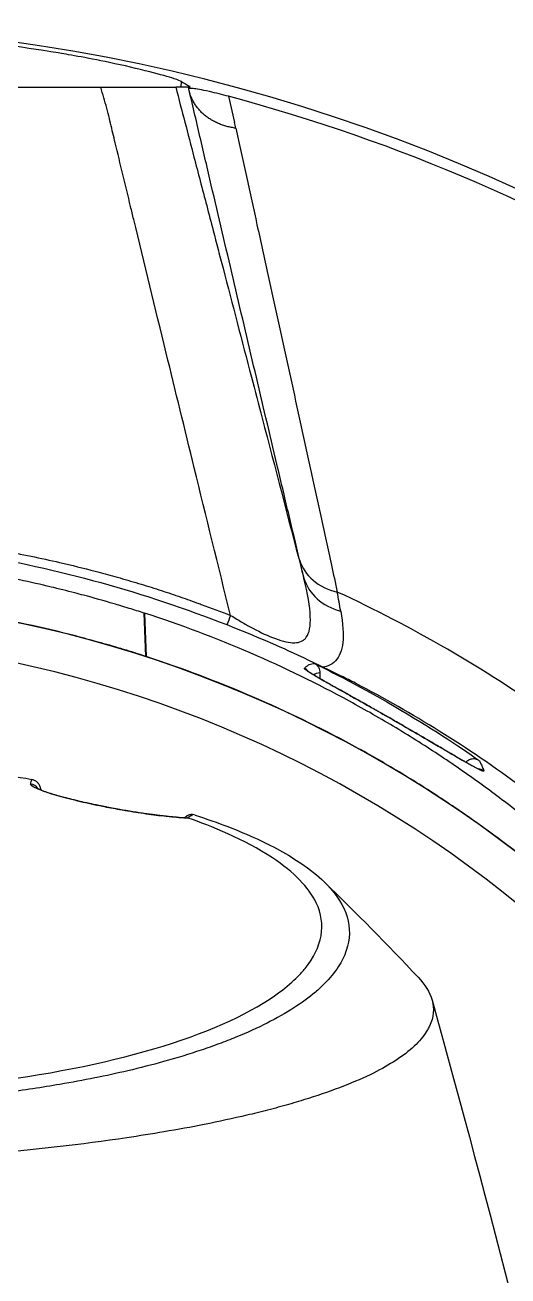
# Model space of a CAD drawing. Header units: millimetres. Extents: x 0 to 4378, y 0 to 2376.
# Drawn here: x 789.6 to 812.8, y 2192.8 to 2252.8 of the extents above; entities that cross this region are included whole.
import ezdxf

# ---------------------------------------------------------------- set-up
doc = ezdxf.new("R2010")
doc.units = ezdxf.units.MM
doc.header["$LTSCALE"] = 0.2

# ---------------------------------------------------------------- blocks, each defined once
blk = doc.blocks.new('A$Ce3085cef_1')
for p, q in [((20.26, 83.429), (19.651, 83.429)), ((19.914, 83.429), (19.924, 83.702)), ((20.321, 83.429), (20.26, 83.429)), ((20.321, 83.429), (20.281, 83.361)), ((20.295, 83.429), (20.319, 83.469)), ((20.331, 83.47), (20.343, 83.464)), ((20.331, 83.47), (20.331, 83.467)), ((20.325, 83.15), (20.277, 83.355)), ((22.176, 82.995), (22.469, 81.739)), ((18.145, 58.217), (18.131, 58.212)), ((18.21, 56.138), (18.131, 58.212)), ((18.145, 58.217), (18.229, 56.132)), ((18.21, 56.138), (18.229, 56.132)), ((26.254, 55.259), (26.254, 55.259)), ((26.558, 55.08), (26.558, 55.08))]:
    blk.add_line(p, q)
for radius, start, end in [(86.413, 313.06048, 226.93952), (85.907, 58.20478, 75.04073), (59, 311.98884, 228.01116), (65.256, 54.70964, 65.16994), (57.092, 313.69818, 226.30182)]:
    blk.add_arc((0, 0), radius, start, end)
for centre, major_axis, ratio, start_param, end_param in [((-165.216, 58.247), (-174.287, 82.592), 0.855052, 3.790068, 3.796006), ((23.152, 84.222), (-2.922, -0.682), 0.82681, 0.046555, 0.075938), ((1.156, 4.55), (-19.994, -78.712), 0.998328, 3.151853, 3.152156), ((29.216, 80.919), (-8.94, 2.433), 0.034731, 6.255873, 6.27243), ((-13.103, 1.663), (-88.845, 11.275), 0.989065, 4.43228, 4.432291), ((-271.957, 70.32), (296.863, -15.026), 0.556969, 0.15781, 0.159464), ((28.484, 61.56), (-2.919, -0.694), 0.795861, 0.043247, 1.011194), ((28.69, 60.687), (-2.921, -0.685), 0.81964, 0.04571, 0.992978), ((18.017, 98.753), (-10.281, 46.357), 0.024599, 3.646708, 3.685792), ((22.834, 59.523), (-1.071, -2.802), 0.004532, 5.244975, 5.443812), ((25.605, 55.12), (0.355, -0.352), 0.999414, 1.420628, 1.894185), ((25.605, 55.12), (0.355, -0.352), 0.999414, 1.39385, 1.394104), ((34.154, 50.239), (-0.465, -0.183), 0.997997, 4.337468, 4.338931), ((34.154, 50.239), (-0.465, -0.183), 0.997997, 3.725604, 4.306278), ((12.614, 49.521), (0.486, -0.116), 0.99725, 0.822727, 1.653963), ((12.801, 50.035), (0.309, -0.12), 0.514152, 1.726542, 1.937424), ((16.891, -160.109), (4.642, -215.444), 0.016467, 2.912696, 2.912773), ((16.863, 48.307), (0.087, 0.492), 0.183948, 6.280839, 6.283185), ((16.863, 48.307), (0.087, 0.492), 0.183948, 6.158169, 6.280839), ((17.73, 49.067), (-3.301, -0.414), 0.418732, 2.36505, 2.483938), ((19.903, 48.204), (0.41, 0.128), 0.353845, 0.453495, 0.634159), ((20.228, 48.299), (0.504, 0.094), 0.468143, 0.713673, 1.033107)]:
    blk.add_ellipse(centre, major_axis=major_axis, ratio=ratio, start_param=start_param, end_param=end_param)
for points, knots in [([(19.924, 83.702), (19.875, 83.732), (19.755, 83.779), (19.304, 83.925), (18.903, 84.04), (17.835, 84.313), (17.164, 84.469), (15.342, 84.852), (14.37, 85.014), (12.132, 85.383), (10.248, 85.63), (6.833, 85.963), (5.305, 86.071), (3.097, 86.168), (2.417, 86.19), (1.158, 86.215), (0.579, 86.221), (-0.001, 86.221)], [0.000001, 0.000001, 0.000001, 0.000001, 0.152587, 0.152587, 0.372826, 0.372826, 0.626468, 0.626468, 1.045891, 1.045891, 3.211761, 3.211761, 4.957436, 4.957436, 5.731994, 5.731994, 6.393035, 6.393035, 6.393035, 6.393035]), ([(-15.973, 83.429), (-14.711, 83.429), (-13.435, 83.429), (-12.157, 83.429), (-12.102, 83.429), (-12.046, 83.429), (-11.99, 83.429), (-10.698, 83.429), (-9.406, 83.429), (-8.113, 83.429), (-8.071, 83.429), (-8.029, 83.429), (-7.987, 83.429), (-6.68, 83.429), (-5.372, 83.429), (-4.063, 83.429), (-2.98, 83.429), (-1.897, 83.429), (-0.813, 83.429), (-0.545, 83.429), (-0.278, 83.429), (-0.01, 83.429), (0.005, 83.429), (0.02, 83.429), (0.034, 83.429), (1.37, 83.429), (2.705, 83.429), (4.04, 83.429), (5.383, 83.429), (6.726, 83.429), (8.066, 83.429), (8.078, 83.429), (8.091, 83.429), (8.103, 83.429), (9.427, 83.429), (10.749, 83.429), (12.071, 83.429), (12.098, 83.429), (12.125, 83.429), (12.152, 83.429), (13.459, 83.429), (14.766, 83.429), (16.051, 83.429)], [0.0000002, 0.0000002, 0.0000002, 0.0000002, 0.1197627, 0.1197627, 0.1197627, 0.125, 0.125, 0.125, 0.246087, 0.246087, 0.246087, 0.25, 0.25, 0.25, 0.3724227, 0.3724227, 0.3724227, 0.4736258, 0.4736258, 0.4736258, 0.4986303, 0.4986303, 0.4986303, 0.5, 0.5, 0.5, 0.6246397, 0.6246397, 0.6246397, 0.75, 0.75, 0.75, 0.7511764, 0.7511764, 0.7511764, 0.875, 0.875, 0.875, 0.8775503, 0.8775503, 0.8775503, 1, 1, 1, 1]), ([(16.051, 83.429), (16.563, 83.429), (17.051, 83.429), (17.942, 83.429), (18.344, 83.429), (18.978, 83.429), (19.215, 83.429), (19.54, 83.429), (19.632, 83.429), (19.651, 83.429)], [-0.6617991, -0.6617991, -0.6617991, -0.6617991, -0.5003069, -0.5003069, -0.3310685, -0.3310685, -0.1652451, -0.1652451, -0.0000075, -0.0000075, -0.0000075, -0.0000075]), ([(19.651, 83.429), (19.943, 82.312), (20.235, 81.194), (20.526, 80.077), (20.625, 79.698), (20.724, 79.319), (20.823, 78.941), (21.031, 78.147), (21.238, 77.353), (21.445, 76.56), (21.603, 75.956), (21.761, 75.351), (21.919, 74.747), (22.373, 73.009), (22.827, 71.271), (23.281, 69.534), (23.452, 68.876), (23.624, 68.219), (23.796, 67.562), (24.421, 65.168), (25.045, 62.776), (25.67, 60.385), (25.713, 60.221), (25.755, 60.057), (25.798, 59.893)], [0, 0, 0, 0, 0.142165, 0.142165, 0.142165, 0.190379, 0.190379, 0.190379, 0.291409, 0.291409, 0.291409, 0.368385, 0.368385, 0.368385, 0.589898, 0.589898, 0.589898, 0.673716, 0.673716, 0.673716, 0.979051, 0.979051, 0.979051, 1, 1, 1, 1]), ([(25.592, 60.766), (25.415, 61.509), (25.236, 62.264), (25.054, 63.03), (24.874, 63.792), (24.69, 64.566), (24.505, 65.351), (24.331, 66.082), (24.156, 66.823), (23.979, 67.574), (23.806, 68.307), (23.631, 69.05), (23.454, 69.801), (23.28, 70.537), (23.105, 71.281), (22.928, 72.034), (22.754, 72.772), (22.579, 73.519), (22.402, 74.274), (22.23, 75.008), (22.056, 75.749), (21.88, 76.499), (21.707, 77.238), (21.532, 77.984), (21.355, 78.739), (21.176, 79.504), (20.995, 80.278), (20.813, 81.059), (20.63, 81.841), (20.446, 82.631), (20.26, 83.429)], [0, 0, 0, 0, 0.111507, 0.111507, 0.111507, 0.2225686, 0.2225686, 0.2225686, 0.3261026, 0.3261026, 0.3261026, 0.4272907, 0.4272907, 0.4272907, 0.5263612, 0.5263612, 0.5263612, 0.6235039, 0.6235039, 0.6235039, 0.717943, 0.717943, 0.717943, 0.8110397, 0.8110397, 0.8110397, 0.9055199, 0.9055199, 0.9055199, 1, 1, 1, 1]), ([(22.176, 82.995), (22.031, 83.033), (21.88, 83.073), (21.565, 83.151), (21.406, 83.188), (21.068, 83.264), (20.912, 83.295), (20.657, 83.34), (20.56, 83.355), (20.359, 83.377), (20.299, 83.372), (20.281, 83.359)], [1.0559332, 1.0559332, 1.0559332, 1.0559332, 1.0999322, 1.0999322, 1.1530157, 1.1530157, 1.2373903, 1.2373903, 1.321765, 1.321765, 1.4650561, 1.4650561, 1.4650561, 1.4650561]), ([(22.529, 81.466), (22.458, 81.475), (22.387, 81.487), (22.245, 81.514), (22.175, 81.531), (22.036, 81.568), (21.967, 81.588), (21.832, 81.635), (21.766, 81.66), (21.635, 81.716), (21.572, 81.746), (21.447, 81.81), (21.386, 81.845), (21.269, 81.917), (21.212, 81.956), (21.102, 82.037), (21.049, 82.079), (20.947, 82.167), (20.898, 82.213), (20.806, 82.308), (20.762, 82.358), (20.679, 82.459), (20.64, 82.511), (20.568, 82.617), (20.534, 82.672), (20.472, 82.783), (20.444, 82.84), (20.393, 82.954), (20.37, 83.013), (20.341, 83.097), (20.333, 83.124), (20.325, 83.15)], [0, 0, 0, 0, 0.070733, 0.070733, 0.140748, 0.140748, 0.210163, 0.210163, 0.279094, 0.279094, 0.347655, 0.347655, 0.41596, 0.41596, 0.484121, 0.484121, 0.552326, 0.552326, 0.620639, 0.620639, 0.689158, 0.689158, 0.757984, 0.757984, 0.827501, 0.827501, 0.897468, 0.897468, 0.968292, 0.968292, 1, 1, 1, 1]), ([(22.28, 58.105), (21.69, 60.495), (21.11, 62.852), (20.085, 67.033), (19.636, 68.869), (18.664, 72.851), (18.144, 74.988), (17.584, 77.3), (17.534, 77.505), (17.236, 78.736), (16.99, 79.755), (16.708, 80.92), (16.671, 81.073), (16.56, 81.543), (16.483, 81.859), (16.385, 82.259), (16.365, 82.343), (16.345, 82.428)], [0, 0, 0, 0, 0.2801141, 0.2801141, 0.5039546, 0.5039546, 0.7714115, 0.7714115, 0.7974935, 0.7974935, 0.9281604, 0.9281604, 0.9479899, 0.9479899, 0.9889914, 0.9889914, 1, 1, 1, 1]), ([(22.529, 81.466), (22.701, 80.685), (22.872, 79.912), (23.211, 78.368), (23.381, 77.598), (23.724, 76.032), (23.899, 75.238), (24.243, 73.671), (24.413, 72.898), (24.751, 71.353), (24.92, 70.582), (25.257, 69.042), (25.426, 68.273), (25.764, 66.726), (25.934, 65.949), (26.273, 64.397), (26.442, 63.624), (26.782, 62.068), (26.953, 61.287), (27.215, 60.082), (27.309, 59.651), (27.403, 59.223)], [0, 0, 0, 0, 0.094438, 0.094438, 0.190495, 0.190495, 0.291684, 0.291684, 0.392383, 0.392383, 0.495078, 0.495078, 0.599951, 0.599951, 0.708597, 0.708597, 0.819646, 0.819646, 0.934884, 0.934884, 1, 1, 1, 1]), ([(-27.823, 55.059), (-27.823, 55.059), (-27.823, 55.059), (-27.823, 55.059), (-27.823, 55.059), (-27.823, 55.059), (-27.823, 55.06), (-27.823, 55.06), (-27.823, 55.06), (-27.822, 55.06), (-27.822, 55.06), (-27.821, 55.061), (-27.82, 55.061), (-27.816, 55.063), (-27.812, 55.065), (-27.8, 55.071), (-27.791, 55.076), (-27.755, 55.094), (-27.728, 55.108), (-27.62, 55.163), (-27.539, 55.205), (-27.213, 55.369), (-26.967, 55.491), (-25.982, 55.972), (-25.235, 56.319), (-22.21, 57.653), (-19.863, 58.528), (-14.338, 60.206), (-11.083, 60.921), (-5.188, 61.697), (-2.55, 61.87), (4.283, 61.861), (8.519, 61.395), (16.752, 59.636), (20.816, 58.294), (25.646, 56.155), (27.598, 55.199), (27.602, 55.197)], [0, 0, 0, 0, 0.00005, 0.00005, 0.000069, 0.000069, 0.000123, 0.000123, 0.000163, 0.000163, 0.000283, 0.000283, 0.000643, 0.000643, 0.001723, 0.001723, 0.004963, 0.004963, 0.014683, 0.014683, 0.043843, 0.043843, 0.131324, 0.131324, 0.39381, 0.39381, 1.182554, 1.182554, 2.199358, 2.199358, 2.986629, 2.986629, 4.249117, 4.249117, 5.58237, 5.58237, 5.929793, 5.929793, 5.929793, 5.929793]), ([(-20.874, 58.633), (-20.335, 58.825), (-19.796, 59.01), (-19.255, 59.186), (-18.705, 59.365), (-18.152, 59.536), (-17.596, 59.7), (-17.332, 59.778), (-17.067, 59.854), (-16.8, 59.928), (-16.468, 60.021), (-16.134, 60.111), (-15.8, 60.199), (-15.513, 60.274), (-15.225, 60.347), (-14.937, 60.419), (-14.315, 60.572), (-13.691, 60.717), (-13.066, 60.852), (-12.462, 60.982), (-11.857, 61.104), (-11.251, 61.216), (-11.037, 61.256), (-10.822, 61.294), (-10.608, 61.332), (-10.183, 61.406), (-9.757, 61.476), (-9.331, 61.541), (-8.929, 61.602), (-8.527, 61.66), (-8.125, 61.713), (-7.429, 61.804), (-6.732, 61.884), (-6.034, 61.952), (-5.802, 61.975), (-5.57, 61.996), (-5.337, 62.016), (-4.872, 62.056), (-4.407, 62.091), (-3.941, 62.121), (-3.246, 62.165), (-2.55, 62.197), (-1.853, 62.218), (-1.245, 62.236), (-0.636, 62.245), (-0.028, 62.245), (-0.021, 62.245), (-0.014, 62.245), (-0.006, 62.245), (0.943, 62.245), (1.894, 62.223), (2.845, 62.179), (3.659, 62.142), (4.472, 62.089), (5.285, 62.02), (5.407, 62.01), (5.529, 61.999), (5.652, 61.988), (6.605, 61.902), (7.556, 61.794), (8.503, 61.665), (9.198, 61.57), (9.891, 61.463), (10.58, 61.345), (10.83, 61.302), (11.079, 61.258), (11.327, 61.212), (12.248, 61.042), (13.165, 60.852), (14.079, 60.641), (14.651, 60.509), (15.221, 60.369), (15.79, 60.22), (16.103, 60.139), (16.415, 60.054), (16.726, 59.968), (16.767, 59.956), (16.808, 59.945), (16.848, 59.934), (17.188, 59.838), (17.526, 59.74), (17.864, 59.638), (18.192, 59.539), (18.518, 59.437), (18.844, 59.332), (19.156, 59.231), (19.467, 59.128), (19.778, 59.021), (20.069, 58.921), (20.36, 58.818), (20.65, 58.712), (20.724, 58.685), (20.799, 58.658), (20.873, 58.631)], [0, 0, 0, 0, 0.0403575, 0.0403575, 0.0403575, 0.0814017, 0.0814017, 0.0814017, 0.1008655, 0.1008655, 0.1008655, 0.1251658, 0.1251658, 0.1251658, 0.1460549, 0.1460549, 0.1460549, 0.1910463, 0.1910463, 0.1910463, 0.2344503, 0.2344503, 0.2344503, 0.2497694, 0.2497694, 0.2497694, 0.2801504, 0.2801504, 0.2801504, 0.3087587, 0.3087587, 0.3087587, 0.3582127, 0.3582127, 0.3582127, 0.3746347, 0.3746347, 0.3746347, 0.4075251, 0.4075251, 0.4075251, 0.4566283, 0.4566283, 0.4566283, 0.49949, 0.49949, 0.49949, 0.5, 0.5, 0.5, 0.5668684, 0.5668684, 0.5668684, 0.6240877, 0.6240877, 0.6240877, 0.6327111, 0.6327111, 0.6327111, 0.6999244, 0.6999244, 0.6999244, 0.749283, 0.749283, 0.749283, 0.7671378, 0.7671378, 0.7671378, 0.8333521, 0.8333521, 0.8333521, 0.8748395, 0.8748395, 0.8748395, 0.8976407, 0.8976407, 0.8976407, 0.9006059, 0.9006059, 0.9006059, 0.9254544, 0.9254544, 0.9254544, 0.949585, 0.949585, 0.949585, 0.9726957, 0.9726957, 0.9726957, 0.9944211, 0.9944211, 0.9944211, 1, 1, 1, 1]), ([(18.131, 58.212), (17.893, 58.289), (17.655, 58.366), (17.147, 58.523), (16.85, 58.612), (16.215, 58.799), (15.722, 58.938), (15.107, 59.103), (14.944, 59.147), (14.435, 59.279), (14.004, 59.386), (13.172, 59.585), (12.664, 59.699), (11.473, 59.95), (10.787, 60.082), (9.286, 60.344), (8.468, 60.47), (7.031, 60.66), (6.413, 60.733), (4.856, 60.89), (3.924, 60.963), (2.051, 61.061), (1.112, 61.086), (0.174, 61.083)], [-1.7641, -1.7641, -1.7641, -1.7641, -1.717212, -1.717212, -1.664917, -1.664917, -1.509212, -1.509212, -1.471418, -1.471418, -1.368776, -1.368776, -1.210279, -1.210279, -0.998956, -0.998956, -0.750291, -0.750291, -0.563416, -0.563416, -0.281667, -0.281667, 0, 0, 0, 0]), ([(22.28, 58.105), (22.485, 57.98), (22.678, 57.865), (23.036, 57.658), (23.155, 57.591), (23.744, 57.276), (24.062, 57.127), (24.796, 56.85), (25.108, 56.782), (25.481, 56.794), (25.589, 56.817), (25.729, 56.882), (25.771, 56.909), (25.848, 56.972), (25.895, 57.026), (26.211, 57.456), (26.17, 58.382), (25.798, 59.893)], [0, 0, 0, 0, 0.0625, 0.0625, 0.125, 0.125, 0.25, 0.25, 0.375, 0.375, 0.4375, 0.4375, 0.46875, 0.46875, 0.5, 0.5, 1, 1, 1, 1]), ([(18.21, 56.138), (17.858, 56.253), (17.505, 56.367), (16.789, 56.579), (16.429, 56.682), (15.708, 56.885), (15.346, 56.984), (14.62, 57.177), (14.253, 57.268), (12.416, 57.71), (10.921, 58.01), (7.894, 58.498), (6.363, 58.686), (3.279, 58.94), (1.728, 59.007), (0.175, 59.013)], [-1, -1, -1, -1, -0.9375, -0.9375, -0.875, -0.875, -0.8125, -0.8125, -0.75, -0.75, -0.5, -0.5, -0.25, -0.25, 0, 0, 0, 0]), ([(48.929, 34.773), (47.296, 37.236), (45.449, 39.627), (42.846, 42.489), (42.31, 43.054), (41.209, 44.171), (40.644, 44.723), (39.774, 45.536), (39.479, 45.805), (38.884, 46.343), (38.583, 46.61), (37.972, 47.136), (37.663, 47.395), (37.037, 47.909), (36.721, 48.165), (35.76, 48.925), (35.104, 49.426), (33.762, 50.405), (33.076, 50.883), (31.673, 51.814), (30.956, 52.267), (29.491, 53.148), (28.744, 53.576), (26.455, 54.822), (24.869, 55.593), (21.585, 57.008), (19.89, 57.65), (18.145, 58.217)], [0, 0, 0, 0, 0.25, 0.25, 0.3125, 0.3125, 0.375, 0.375, 0.40625, 0.40625, 0.4375, 0.4375, 0.46875, 0.46875, 0.5, 0.5, 0.5625, 0.5625, 0.625, 0.625, 0.6875, 0.6875, 0.75, 0.75, 0.875, 0.875, 0.9999999, 0.9999999, 0.9999999, 0.9999999]), ([(27.565, 58.307), (27.782, 57.074), (27.695, 56.316), (27.217, 55.821), (27.102, 55.744), (26.908, 55.664), (26.826, 55.639), (26.731, 55.62)], [0, 0, 0, 0, 0.5, 0.5, 0.625, 0.625, 0.6813833, 0.6813833, 0.6813833, 0.6813833]), ([(49.173, 32.616), (47.53, 35.088), (45.674, 37.491), (43.056, 40.36), (42.517, 40.927), (41.41, 42.046), (40.842, 42.598), (39.966, 43.414), (39.671, 43.684), (39.072, 44.22), (38.769, 44.486), (38.155, 45.013), (37.844, 45.275), (37.215, 45.793), (36.897, 46.05), (35.931, 46.813), (35.272, 47.312), (33.923, 48.29), (33.233, 48.768), (31.823, 49.701), (31.102, 50.156), (29.63, 51.04), (28.879, 51.469), (26.579, 52.715), (24.985, 53.49), (21.685, 54.909), (19.982, 55.558), (18.229, 56.132)], [-1, -1, -1, -1, -0.75, -0.75, -0.6875, -0.6875, -0.625, -0.625, -0.59375, -0.59375, -0.5625, -0.5625, -0.53125, -0.53125, -0.5, -0.5, -0.4375, -0.4375, -0.375, -0.375, -0.3125, -0.3125, -0.25, -0.25, -0.125, -0.125, 0, 0, 0, 0]), ([(25.825, 55.568), (25.862, 55.607), (25.901, 55.641), (25.977, 55.699), (26.016, 55.724), (26.096, 55.764), (26.137, 55.779), (26.22, 55.797), (26.262, 55.801), (26.305, 55.798)], [0, 0, 0, 0, 0.25, 0.25, 0.495865, 0.495865, 0.749803, 0.749803, 1, 1, 1, 1]), ([(26.305, 55.798), (26.328, 55.786), (26.349, 55.773), (26.39, 55.745), (26.409, 55.729), (26.463, 55.677), (26.493, 55.636), (26.552, 55.52), (26.569, 55.441), (26.567, 55.361)], [0.000001, 0.000001, 0.000001, 0.000001, 0.00875451, 0.00875451, 0.01928095, 0.01928095, 0.04275528, 0.04275528, 0.07886524, 0.07886524, 0.07886524, 0.07886524]), ([(26.305, 55.798), (26.776, 55.568), (28.239, 54.856), (31.846, 52.755), (33.243, 51.822), (34.205, 51.15)], [0.000001, 0.000001, 0.000001, 0.000001, 0.1748251, 0.1748251, 0.3326515, 0.3326515, 0.3326515, 0.3326515]), ([(34.441, 50.648), (34.445, 50.639), (34.445, 50.633), (34.44, 50.629), (34.438, 50.627), (34.434, 50.626), (34.43, 50.626), (34.421, 50.625), (34.407, 50.628), (34.389, 50.633), (34.381, 50.635), (34.372, 50.639), (34.362, 50.642), (34.339, 50.651), (34.312, 50.662), (34.28, 50.677), (34.266, 50.683), (34.251, 50.69), (34.235, 50.698), (34.2, 50.715), (34.161, 50.735), (34.117, 50.758), (34.096, 50.768), (34.075, 50.78), (34.052, 50.792), (34.008, 50.816), (33.959, 50.842), (33.906, 50.871), (33.875, 50.888), (33.843, 50.906), (33.81, 50.925), (33.78, 50.941), (33.75, 50.958), (33.719, 50.975), (33.687, 50.994), (33.654, 51.012), (33.621, 51.031), (33.588, 51.05), (33.555, 51.069), (33.521, 51.088), (33.52, 51.089), (33.518, 51.09), (33.516, 51.091), (33.473, 51.115), (33.43, 51.14), (33.387, 51.165), (33.343, 51.19), (33.299, 51.215), (33.255, 51.241), (33.211, 51.267), (33.166, 51.293), (33.12, 51.319), (33.1, 51.331), (33.08, 51.342), (33.06, 51.354), (32.971, 51.406), (32.879, 51.459), (32.785, 51.515), (32.711, 51.558), (32.636, 51.602), (32.559, 51.647), (32.462, 51.704), (32.363, 51.762), (32.261, 51.822), (32.177, 51.871), (32.092, 51.921), (32.004, 51.973), (31.905, 52.031), (31.804, 52.09), (31.7, 52.151), (31.62, 52.198), (31.538, 52.246), (31.455, 52.294), (31.432, 52.308), (31.409, 52.322), (31.384, 52.336), (31.362, 52.349), (31.338, 52.363), (31.313, 52.378), (31.247, 52.416), (31.18, 52.455), (31.113, 52.494), (31.04, 52.536), (30.967, 52.579), (30.893, 52.622), (30.819, 52.665), (30.746, 52.707), (30.672, 52.75), (30.653, 52.761), (30.633, 52.772), (30.614, 52.784), (30.519, 52.839), (30.424, 52.893), (30.329, 52.948), (30.224, 53.009), (30.118, 53.069), (30.013, 53.13), (29.981, 53.148), (29.948, 53.167), (29.916, 53.185), (29.896, 53.196), (29.877, 53.207), (29.857, 53.219), (29.838, 53.23), (29.818, 53.241), (29.798, 53.253), (29.791, 53.257), (29.784, 53.261), (29.777, 53.265), (29.733, 53.29), (29.689, 53.315), (29.646, 53.34), (29.603, 53.364), (29.56, 53.389), (29.517, 53.413), (29.475, 53.437), (29.433, 53.461), (29.391, 53.484), (29.382, 53.489), (29.373, 53.494), (29.365, 53.499), (29.354, 53.505), (29.344, 53.511), (29.333, 53.517), (29.285, 53.545), (29.237, 53.572), (29.189, 53.599), (29.141, 53.626), (29.092, 53.654), (29.044, 53.681), (28.996, 53.708), (28.947, 53.736), (28.899, 53.763), (28.893, 53.767), (28.887, 53.77), (28.881, 53.774), (28.822, 53.806), (28.763, 53.84), (28.704, 53.873), (28.645, 53.906), (28.586, 53.94), (28.526, 53.973), (28.468, 54.006), (28.409, 54.039), (28.35, 54.072), (28.337, 54.08), (28.325, 54.087), (28.312, 54.094), (28.269, 54.118), (28.227, 54.142), (28.184, 54.166), (28.141, 54.19), (28.098, 54.214), (28.054, 54.239), (28.013, 54.262), (27.972, 54.285), (27.93, 54.308), (27.927, 54.31), (27.924, 54.311), (27.921, 54.313), (27.851, 54.352), (27.782, 54.391), (27.714, 54.429), (27.648, 54.466), (27.583, 54.502), (27.52, 54.538), (27.502, 54.548), (27.484, 54.558), (27.466, 54.568), (27.447, 54.578), (27.428, 54.589), (27.408, 54.6), (27.359, 54.628), (27.31, 54.655), (27.262, 54.682), (27.215, 54.708), (27.169, 54.734), (27.123, 54.76), (27.08, 54.784), (27.037, 54.808), (26.995, 54.832), (26.99, 54.835), (26.985, 54.837), (26.98, 54.84), (26.932, 54.867), (26.886, 54.894), (26.841, 54.919), (26.795, 54.945), (26.75, 54.97), (26.707, 54.995), (26.692, 55.003), (26.678, 55.012), (26.663, 55.02), (26.609, 55.051), (26.557, 55.081), (26.506, 55.111), (26.487, 55.121), (26.469, 55.132), (26.451, 55.142), (26.412, 55.165), (26.375, 55.187), (26.342, 55.206), (26.318, 55.221), (26.296, 55.234), (26.275, 55.246), (26.25, 55.261), (26.226, 55.276), (26.202, 55.29), (26.181, 55.303), (26.16, 55.315), (26.141, 55.327), (26.119, 55.341), (26.098, 55.354), (26.079, 55.366), (26.077, 55.367), (26.076, 55.367), (26.075, 55.368), (26.041, 55.39), (26.011, 55.409), (25.983, 55.427), (25.965, 55.439), (25.949, 55.45), (25.934, 55.461), (25.911, 55.477), (25.892, 55.491), (25.876, 55.503), (25.866, 55.512), (25.857, 55.519), (25.85, 55.526), (25.839, 55.535), (25.832, 55.543), (25.828, 55.55), (25.824, 55.555), (25.823, 55.56), (25.823, 55.563), (25.823, 55.565), (25.824, 55.567), (25.825, 55.568)], [0, 0, 0, 0, 0.0270827, 0.0270827, 0.0270827, 0.0411256, 0.0411256, 0.0411256, 0.0695065, 0.0695065, 0.0695065, 0.0823921, 0.0823921, 0.0823921, 0.1113872, 0.1113872, 0.1113872, 0.1242941, 0.1242941, 0.1242941, 0.1526044, 0.1526044, 0.1526044, 0.1658319, 0.1658319, 0.1658319, 0.1923647, 0.1923647, 0.1923647, 0.207916, 0.207916, 0.207916, 0.2215, 0.2215, 0.2215, 0.2354902, 0.2354902, 0.2354902, 0.2492212, 0.2492212, 0.2492212, 0.25, 0.25, 0.25, 0.2674842, 0.2674842, 0.2674842, 0.2850744, 0.2850744, 0.2850744, 0.3027002, 0.3027002, 0.3027002, 0.3104208, 0.3104208, 0.3104208, 0.3443978, 0.3443978, 0.3443978, 0.3709428, 0.3709428, 0.3709428, 0.4041468, 0.4041468, 0.4041468, 0.431509, 0.431509, 0.431509, 0.4625284, 0.4625284, 0.4625284, 0.4865055, 0.4865055, 0.4865055, 0.4932527, 0.4932527, 0.4932527, 0.4996013, 0.4996013, 0.4996013, 0.5162457, 0.5162457, 0.5162457, 0.5344736, 0.5344736, 0.5344736, 0.5525404, 0.5525404, 0.5525404, 0.5573434, 0.5573434, 0.5573434, 0.5806157, 0.5806157, 0.5806157, 0.6064037, 0.6064037, 0.6064037, 0.6143219, 0.6143219, 0.6143219, 0.6190583, 0.6190583, 0.6190583, 0.6235444, 0.6235444, 0.6235444, 0.625, 0.625, 0.625, 0.634048, 0.634048, 0.634048, 0.6430402, 0.6430402, 0.6430402, 0.6520701, 0.6520701, 0.6520701, 0.6540014, 0.6540014, 0.6540014, 0.65625, 0.65625, 0.65625, 0.6661503, 0.6661503, 0.6661503, 0.6761846, 0.6761846, 0.6761846, 0.6862488, 0.6862488, 0.6862488, 0.6875, 0.6875, 0.6875, 0.6995394, 0.6995394, 0.6995394, 0.7113318, 0.7113318, 0.7113318, 0.7228138, 0.7228138, 0.7228138, 0.7253202, 0.7253202, 0.7253202, 0.7335038, 0.7335038, 0.7335038, 0.7417519, 0.7417519, 0.7417519, 0.7494631, 0.7494631, 0.7494631, 0.75, 0.75, 0.75, 0.7628534, 0.7628534, 0.7628534, 0.7752317, 0.7752317, 0.7752317, 0.7787267, 0.7787267, 0.7787267, 0.7825392, 0.7825392, 0.7825392, 0.7923986, 0.7923986, 0.7923986, 0.8021419, 0.8021419, 0.8021419, 0.8113842, 0.8113842, 0.8113842, 0.8125, 0.8125, 0.8125, 0.8230752, 0.8230752, 0.8230752, 0.8338188, 0.8338188, 0.8338188, 0.8375, 0.8375, 0.8375, 0.8513031, 0.8513031, 0.8513031, 0.85625, 0.85625, 0.85625, 0.8671774, 0.8671774, 0.8671774, 0.875, 0.875, 0.875, 0.8846756, 0.8846756, 0.8846756, 0.8937423, 0.8937423, 0.8937423, 0.9038865, 0.9038865, 0.9038865, 0.9045152, 0.9045152, 0.9045152, 0.922179, 0.922179, 0.922179, 0.9339319, 0.9339319, 0.9339319, 0.95171, 0.95171, 0.95171, 0.9632922, 0.9632922, 0.9632922, 0.979654, 0.979654, 0.979654, 0.992574, 0.992574, 0.992574, 0.9999999, 0.9999999, 0.9999999, 0.9999999]), ([(25.965, 55.448), (25.965, 55.448), (25.969, 55.445), (25.997, 55.424), (26.042, 55.393), (26.211, 55.285), (26.373, 55.189), (26.694, 55.004), (26.811, 54.937), (27.16, 54.74), (27.425, 54.591), (27.934, 54.306), (28.175, 54.171), (28.688, 53.883), (28.966, 53.726), (29.553, 53.394), (29.863, 53.216), (30.541, 52.827), (30.901, 52.618), (31.718, 52.143), (32.152, 51.888), (33.054, 51.359), (33.482, 51.109), (33.971, 50.839), (34.113, 50.765), (34.225, 50.713), (34.248, 50.704), (34.248, 50.704)], [0.087416, 0.087416, 0.087416, 0.087416, 0.114118, 0.114118, 0.190671, 0.190671, 0.316725, 0.316725, 0.376766, 0.376766, 0.479385, 0.479385, 0.561934, 0.561934, 0.656303, 0.656303, 0.769419, 0.769419, 0.919264, 0.919264, 1.137809, 1.137809, 1.442251, 1.442251, 1.607896, 1.607896, 1.673623, 1.673623, 1.673623, 1.673623]), ([(58.991, 1.008), (59.001, 1.05), (59.01, 1.091), (59.046, 1.247), (59.072, 1.361), (59.112, 1.541), (59.127, 1.609), (59.159, 1.755), (59.177, 1.837), (59.212, 2.002), (59.23, 2.087), (59.26, 2.229), (59.271, 2.286), (59.307, 2.464), (59.331, 2.585), (59.368, 2.785), (59.383, 2.865), (59.456, 3.274), (59.509, 3.601), (59.6, 4.229), (59.639, 4.528), (59.824, 6.156), (59.883, 7.489), (59.836, 9.512), (59.795, 10.2), (59.718, 11.01), (59.705, 11.134), (59.679, 11.381), (59.664, 11.505), (59.627, 11.816), (59.602, 12.001), (59.557, 12.321), (59.538, 12.455), (59.501, 12.692), (59.484, 12.795), (59.428, 13.134), (59.386, 13.367), (59.326, 13.685), (59.309, 13.772), (59.282, 13.903), (59.274, 13.947), (59.243, 14.096), (59.221, 14.203), (59.155, 14.509), (59.109, 14.723), (59.007, 15.181), (58.95, 15.428), (58.844, 15.875), (58.795, 16.075), (58.701, 16.453), (58.657, 16.63), (58.581, 16.924), (58.551, 17.038), (58.476, 17.322), (58.432, 17.487), (58.342, 17.813), (58.296, 17.976), (58.18, 18.387), (58.11, 18.631), (57.965, 19.117), (57.894, 19.353), (57.794, 19.672), (57.768, 19.755), (57.484, 20.655), (57.207, 21.471), (56.503, 23.403), (56.06, 24.516), (55.39, 26.058), (55.193, 26.496), (54.875, 27.181), (54.758, 27.43), (54.523, 27.919), (54.405, 28.16), (54.136, 28.7), (53.984, 29), (53.6, 29.74), (53.363, 30.183), (52.868, 31.081), (52.608, 31.538), (51.759, 32.987), (51.143, 33.971), (49.881, 35.862), (49.237, 36.771), (47.333, 39.304), (45.995, 40.907), (43.867, 43.195), (43.155, 43.923), (41.081, 45.937), (39.66, 47.196), (37.535, 48.901), (36.897, 49.392), (34.983, 50.806), (33.663, 51.704), (30.999, 53.363), (29.659, 54.13), (28.05, 54.969), (27.826, 55.084), (27.602, 55.197)], [-5.243272, -5.243272, -5.243272, -5.243272, -5.238, -5.238, -5.223233, -5.223233, -5.214163, -5.214163, -5.203983, -5.203983, -5.193148, -5.193148, -5.185837, -5.185837, -5.170025, -5.170025, -5.159458, -5.159458, -5.116192, -5.116192, -5.076828, -5.076828, -4.902395, -4.902395, -4.811092, -4.811092, -4.79475, -4.79475, -4.778204, -4.778204, -4.753484, -4.753484, -4.73568, -4.73568, -4.721937, -4.721937, -4.690616, -4.690616, -4.678702, -4.678702, -4.672826, -4.672826, -4.658232, -4.658232, -4.631069, -4.631069, -4.599206, -4.599206, -4.573269, -4.573269, -4.55068, -4.55068, -4.53588, -4.53588, -4.51433, -4.51433, -4.493222, -4.493222, -4.461613, -4.461613, -4.430745, -4.430745, -4.419812, -4.419812, -4.31126, -4.31126, -4.161308, -4.161308, -4.101635, -4.101635, -4.067542, -4.067542, -4.034221, -4.034221, -3.992837, -3.992837, -3.931624, -3.931624, -3.867648, -3.867648, -3.727894, -3.727894, -3.595814, -3.595814, -3.354286, -3.354286, -3.239165, -3.239165, -3.029822, -3.029822, -2.943183, -2.943183, -2.775567, -2.775567, -2.617669, -2.617669, -2.592319, -2.592319, -2.592319, -2.592319]), ([(12.749, 50.226), (11.227, 50.488), (9.782, 50.672), (8.094, 50.855), (7.607, 50.903), (6.836, 50.973), (6.556, 50.997), (5.363, 51.092), (4.443, 51.149), (3.052, 51.212), (2.586, 51.229), (1.888, 51.249), (1.654, 51.254), (1.3, 51.261), (1.183, 51.263), (0.953, 51.266), (0.833, 51.267), (0.475, 51.271), (0.234, 51.272), (-0.005, 51.272)], [0.000004, 0.000004, 0.000004, 0.000004, 0.522777, 0.522777, 0.731577, 0.731577, 0.850946, 0.850946, 1.233117, 1.233117, 1.425095, 1.425095, 1.520319, 1.520319, 1.567563, 1.567563, 1.612845, 1.612845, 1.703708, 1.703708, 1.703708, 1.703708]), ([(33.576, 51.059), (33.604, 51.093), (33.635, 51.124), (33.719, 51.184), (33.772, 51.209), (33.86, 51.231), (33.9, 51.237), (33.972, 51.236), (34.001, 51.233), (34.058, 51.22), (34.083, 51.212), (34.125, 51.195), (34.142, 51.187), (34.175, 51.169), (34.19, 51.16), (34.205, 51.15)], [0.0899028, 0.0899028, 0.0899028, 0.0899028, 0.1209993, 0.1209993, 0.1641792, 0.1641792, 0.1907281, 0.1907281, 0.2074546, 0.2074546, 0.2214248, 0.2214248, 0.2318599, 0.2318599, 0.2425811, 0.2425811, 0.2425811, 0.2425811]), ([(34.205, 51.15), (34.215, 51.131), (34.225, 51.113), (34.262, 51.044), (34.289, 50.992), (34.342, 50.882), (34.368, 50.824), (34.409, 50.727), (34.425, 50.688), (34.441, 50.648)], [-1, -1, -1, -1, -0.8686947, -0.8686947, -0.5326904, -0.5326904, -0.2033551, -0.2033551, -0.0000001, -0.0000001, -0.0000001, -0.0000001]), ([(16.962, 48.793), (16.902, 48.804), (16.843, 48.815), (16.784, 48.825), (16.665, 48.847), (16.548, 48.869), (16.434, 48.891), (16.377, 48.902), (16.321, 48.913), (16.266, 48.924), (16.208, 48.935), (16.151, 48.947), (16.096, 48.958), (16.074, 48.962), (16.052, 48.967), (16.03, 48.971), (15.983, 48.981), (15.937, 48.99), (15.892, 49), (15.848, 49.009), (15.805, 49.018), (15.763, 49.027), (15.721, 49.036), (15.681, 49.044), (15.643, 49.052), (15.618, 49.058), (15.594, 49.063), (15.57, 49.068), (15.526, 49.078), (15.485, 49.087), (15.448, 49.095), (15.406, 49.104), (15.364, 49.114), (15.322, 49.123), (15.28, 49.133), (15.238, 49.142), (15.196, 49.152), (15.175, 49.157), (15.153, 49.162), (15.132, 49.167), (15.09, 49.176), (15.049, 49.186), (15.008, 49.196), (14.967, 49.206), (14.927, 49.215), (14.887, 49.225), (14.847, 49.234), (14.808, 49.244), (14.769, 49.253), (14.753, 49.257), (14.737, 49.261), (14.721, 49.265), (14.683, 49.275), (14.647, 49.284), (14.613, 49.292), (14.589, 49.298), (14.566, 49.304), (14.545, 49.31), (14.474, 49.328), (14.405, 49.345), (14.34, 49.363), (14.094, 49.427), (13.882, 49.488), (13.701, 49.543), (13.614, 49.57), (13.535, 49.595), (13.463, 49.618), (13.458, 49.62), (13.453, 49.621), (13.448, 49.623), (13.392, 49.641), (13.34, 49.659), (13.29, 49.677), (13.269, 49.684), (13.249, 49.691), (13.229, 49.699), (13.101, 49.745), (12.994, 49.789), (12.911, 49.829), (12.758, 49.903), (12.684, 49.963), (12.688, 50.009), (12.688, 50.011), (12.688, 50.012), (12.689, 50.014)], [0, 0, 0, 0, 0.0124616, 0.0124616, 0.0124616, 0.0375342, 0.0375342, 0.0375342, 0.0500498, 0.0500498, 0.0500498, 0.0631836, 0.0631836, 0.0631836, 0.0684874, 0.0684874, 0.0684874, 0.0799856, 0.0799856, 0.0799856, 0.0914244, 0.0914244, 0.0914244, 0.1029824, 0.1029824, 0.1029824, 0.1106133, 0.1106133, 0.1106133, 0.125, 0.125, 0.125, 0.1409794, 0.1409794, 0.1409794, 0.1569588, 0.1569588, 0.1569588, 0.1651115, 0.1651115, 0.1651115, 0.1813181, 0.1813181, 0.1813181, 0.1975247, 0.1975247, 0.1975247, 0.2142359, 0.2142359, 0.2142359, 0.2214322, 0.2214322, 0.2214322, 0.2383758, 0.2383758, 0.2383758, 0.25, 0.25, 0.25, 0.2875622, 0.2875622, 0.2875622, 0.4276917, 0.4276917, 0.4276917, 0.4952548, 0.4952548, 0.4952548, 0.5, 0.5, 0.5, 0.5531966, 0.5531966, 0.5531966, 0.5757004, 0.5757004, 0.5757004, 0.7204106, 0.7204106, 0.7204106, 0.9891136, 0.9891136, 0.9891136, 1, 1, 1, 1]), ([(13.175, 49.737), (13.175, 49.738), (13.175, 49.739), (13.174, 49.791), (13.164, 49.842), (13.13, 49.941), (13.105, 49.99), (13.064, 50.044), (13.056, 50.055), (13.015, 50.1), (12.978, 50.13), (12.9, 50.178), (12.858, 50.197), (12.815, 50.21)], [-0.00030662, -0.00030662, -0.00030662, -0.00030662, 0, 0, 0.01534295, 0.01534295, 0.03147343, 0.03147343, 0.03555134, 0.03555134, 0.04965849, 0.04965849, 0.06323924, 0.06323924, 0.06323924, 0.06323924]), ([(12.976, 49.828), (12.976, 49.828), (12.993, 49.817), (13.072, 49.776), (13.161, 49.737), (13.458, 49.626), (13.707, 49.545), (14.318, 49.371), (14.685, 49.276), (15.412, 49.105), (15.77, 49.027), (16.402, 48.9), (16.681, 48.847), (16.951, 48.799)], [0.1063321, 0.1063321, 0.1063321, 0.1063321, 0.1609531, 0.1609531, 0.2606033, 0.2606033, 0.4056574, 0.4056574, 0.5415346, 0.5415346, 0.6516092, 0.6516092, 0.7354726, 0.7354726, 0.7354726, 0.7354726]), ([(16.954, 48.798), (17.307, 48.736), (17.652, 48.68), (18.322, 48.58), (18.649, 48.537), (19.312, 48.459), (19.636, 48.43), (19.998, 48.405), (20.086, 48.401), (20.167, 48.397)], [0.0002819, 0.0002819, 0.0002819, 0.0002819, 0.1096865, 0.1096865, 0.2297155, 0.2297155, 0.3813958, 0.3813958, 0.4345672, 0.4345672, 0.4345672, 0.4345672]), ([(20.251, 48.383), (20.197, 48.385), (20.14, 48.388), (20.082, 48.392), (20.02, 48.395), (19.957, 48.399), (19.892, 48.404), (19.842, 48.408), (19.791, 48.412), (19.739, 48.416), (19.669, 48.422), (19.597, 48.428), (19.523, 48.435), (19.501, 48.437), (19.478, 48.439), (19.455, 48.442), (19.407, 48.446), (19.357, 48.451), (19.307, 48.456), (19.296, 48.458), (19.285, 48.459), (19.275, 48.46), (19.265, 48.461), (19.255, 48.462), (19.244, 48.463), (19.234, 48.464), (19.223, 48.465), (19.211, 48.467), (19.2, 48.468), (19.189, 48.469), (19.175, 48.471), (19.169, 48.471), (19.162, 48.472), (19.155, 48.473), (19.085, 48.481), (19.014, 48.489), (18.942, 48.497), (18.858, 48.507), (18.773, 48.518), (18.687, 48.529), (18.66, 48.532), (18.635, 48.535), (18.61, 48.539), (18.585, 48.542), (18.561, 48.545), (18.536, 48.548), (18.511, 48.552), (18.486, 48.555), (18.461, 48.558), (18.437, 48.562), (18.412, 48.565), (18.387, 48.569), (18.362, 48.572), (18.337, 48.575), (18.31, 48.579), (18.284, 48.583), (18.258, 48.586), (18.229, 48.591), (18.22, 48.592), (18.21, 48.593), (18.2, 48.595), (18.104, 48.608), (18.008, 48.623), (17.911, 48.637), (17.806, 48.653), (17.702, 48.669), (17.597, 48.686), (17.485, 48.704), (17.374, 48.722), (17.262, 48.741), (17.162, 48.758), (17.061, 48.776), (16.962, 48.793)], [0, 0, 0, 0, 0.0873704, 0.0873704, 0.0873704, 0.179587, 0.179587, 0.179587, 0.25, 0.25, 0.25, 0.3457801, 0.3457801, 0.3457801, 0.375, 0.375, 0.375, 0.4375, 0.4375, 0.4375, 0.4522757, 0.4522757, 0.4522757, 0.4674553, 0.4674553, 0.4674553, 0.4817601, 0.4817601, 0.4817601, 0.494357, 0.494357, 0.494357, 0.5, 0.5, 0.5, 0.5575644, 0.5575644, 0.5575644, 0.625, 0.625, 0.625, 0.6455566, 0.6455566, 0.6455566, 0.6664096, 0.6664096, 0.6664096, 0.6873072, 0.6873072, 0.6873072, 0.7071215, 0.7071215, 0.7071215, 0.7261785, 0.7261785, 0.7261785, 0.744047, 0.744047, 0.744047, 0.75, 0.75, 0.75, 0.8083601, 0.8083601, 0.8083601, 0.8715104, 0.8715104, 0.8715104, 0.939154, 0.939154, 0.939154, 1, 1, 1, 1]), ([(-0.009, 35.094), (1.174, 35.094), (2.368, 35.115), (4.662, 35.198), (5.807, 35.26), (8.276, 35.448), (9.59, 35.582), (13.918, 36.149), (16.695, 36.728), (21.438, 38.196), (23.343, 39.077), (24.975, 40.292), (25.264, 40.541), (25.637, 40.919), (25.753, 41.047), (26.275, 41.689), (26.531, 42.216), (26.716, 43.276), (26.642, 43.801), (26.034, 45.064), (25.327, 45.788), (22.924, 47.38), (21.314, 48.008), (20.251, 48.383)], [-3.158699, -3.158699, -3.158699, -3.158699, -2.982715, -2.982715, -2.805909, -2.805909, -2.595859, -2.595859, -2.0912, -2.0912, -1.576632, -1.576632, -1.447883, -1.447883, -1.383034, -1.383034, -1.125315, -1.125315, -0.864642, -0.864642, -0.492049, -0.492049, -0.000019, -0.000019, -0.000019, -0.000019]), ([(20.58, 48.524), (21.131, 48.348), (21.657, 48.164), (22.649, 47.783), (23.117, 47.586), (24.432, 46.979), (25.19, 46.551), (26.236, 45.814), (26.596, 45.511), (27.889, 44.186), (28.202, 43.121), (27.745, 41.768), (27.615, 41.505), (27.265, 40.97), (27.041, 40.699), (26.643, 40.301), (26.501, 40.17), (26.044, 39.782), (25.698, 39.529), (24.925, 39.032), (24.497, 38.788), (23.571, 38.319), (23.075, 38.094), (22.276, 37.767), (22.004, 37.661), (21.587, 37.507), (21.448, 37.456), (21.161, 37.355), (21.016, 37.305), (20.293, 37.063), (19.695, 36.88), (18.511, 36.552), (17.941, 36.406), (16.321, 36.026), (15.231, 35.808), (13.243, 35.469), (12.365, 35.338), (10.79, 35.135), (10.103, 35.057), (8.364, 34.883), (7.298, 34.798), (5.674, 34.699), (5.129, 34.671), (4.034, 34.624), (3.485, 34.605), (2.932, 34.591)], [0.00002, 0.00002, 0.00002, 0.00002, 0.243777, 0.243777, 0.48798, 0.48798, 0.976777, 0.976777, 1.303038, 1.303038, 2.382704, 2.382704, 2.644531, 2.644531, 2.920325, 2.920325, 3.055737, 3.055737, 3.32651, 3.32651, 3.599271, 3.599271, 3.868476, 3.868476, 4.001861, 4.001861, 4.068427, 4.068427, 4.135561, 4.135561, 4.396184, 4.396184, 4.623382, 4.623382, 5.021949, 5.021949, 5.320939, 5.320939, 5.545577, 5.545577, 5.882871, 5.882871, 6.051321, 6.051321, 6.219809, 6.219809, 6.219809, 6.219809]), ([(20.448, 48.55), (20.432, 48.551), (20.414, 48.551), (20.396, 48.551), (20.379, 48.55), (20.361, 48.548), (20.343, 48.545), (20.326, 48.542), (20.308, 48.537), (20.29, 48.532), (20.273, 48.526), (20.255, 48.52), (20.238, 48.512), (20.22, 48.504), (20.203, 48.495), (20.187, 48.485), (20.18, 48.481), (20.173, 48.477), (20.167, 48.472), (20.166, 48.472), (20.165, 48.471), (20.165, 48.471)], [0.0000326, 0.0000326, 0.0000326, 0.0000326, 0.0948262, 0.0948262, 0.0948262, 0.1878085, 0.1878085, 0.1878085, 0.2793953, 0.2793953, 0.2793953, 0.3698512, 0.3698512, 0.3698512, 0.4599073, 0.4599073, 0.4599073, 0.4966669, 0.4966669, 0.4966669, 0.5004214, 0.5004214, 0.5004214, 0.5004214]), ([(31.28, 40.753), (31.926, 40.065), (32.244, 39.27), (31.81, 38.372), (31.795, 38.343), (31.746, 38.255), (31.712, 38.196), (31.528, 37.911), (31.337, 37.675), (30.845, 37.213), (30.55, 36.987), (29.891, 36.56), (29.534, 36.357), (28.275, 35.728), (27.225, 35.321), (25.709, 34.842), (25.393, 34.747), (24.905, 34.607), (24.74, 34.562), (24.405, 34.471), (24.234, 34.425), (23.896, 34.338), (23.73, 34.296), (23.396, 34.214), (23.23, 34.174), (22.411, 33.98), (21.727, 33.833), (20.393, 33.568), (19.748, 33.45), (18.503, 33.238), (17.906, 33.143), (15.152, 32.736), (12.845, 32.473), (9.217, 32.176), (7.982, 32.094), (5.492, 31.958), (4.214, 31.903), (2.932, 31.87)], [2.423828, 2.423828, 2.423828, 2.423828, 3.391402, 3.391402, 3.425371, 3.425371, 3.489795, 3.489795, 3.728653, 3.728653, 3.965316, 3.965316, 4.183283, 4.183283, 4.657702, 4.657702, 4.777295, 4.777295, 4.836881, 4.836881, 4.896376, 4.896376, 4.952913, 4.952913, 5.007544, 5.007544, 5.220073, 5.220073, 5.406505, 5.406505, 5.569953, 5.569953, 6.143852, 6.143852, 6.434427, 6.434427, 6.72683, 6.72683, 6.72683, 6.72683])]:
    blk.add_open_spline(points, degree=3, knots=knots)
for points in [[(19.924, 83.702), (20.045, 83.629), (20.181, 83.551), (20.331, 83.47)], [(25.798, 59.893), (25.732, 60.176), (25.663, 60.467), (25.592, 60.766)], [(20.873, 58.631), (21.342, 58.455), (21.811, 58.28), (22.28, 58.105)], [(26.256, 55.26), (26.359, 55.329), (26.462, 55.363), (26.567, 55.361)], [(26.567, 55.361), (26.564, 55.268), (26.561, 55.175), (26.558, 55.082)], [(12.689, 50.014), (12.709, 50.102), (12.729, 50.171), (12.749, 50.226)], [(13.173, 49.772), (13.174, 49.759), (13.175, 49.746), (13.177, 49.733)], [(13.175, 49.737), (13.174, 49.736), (13.174, 49.735), (13.174, 49.734)], [(20.06, 48.402), (20.097, 48.425), (20.132, 48.448), (20.165, 48.471)], [(20.167, 48.397), (20.18, 48.397), (20.193, 48.395), (20.206, 48.394)], [(26.795, 45.306), (28.291, 43.844), (29.804, 42.326), (31.278, 40.754)], [(31.947, 39.65), (34.731, 29.653), (37.271, 19.667), (39.592, 10.165)]]:
    blk.add_open_spline(points, degree=3)

msp = doc.modelspace()

# ---------------------------------------------------------------- block references
msp.add_blockref('A$Ce3085cef_1', (777.219, 2166.397))

doc.saveas('drawing.dxf')
